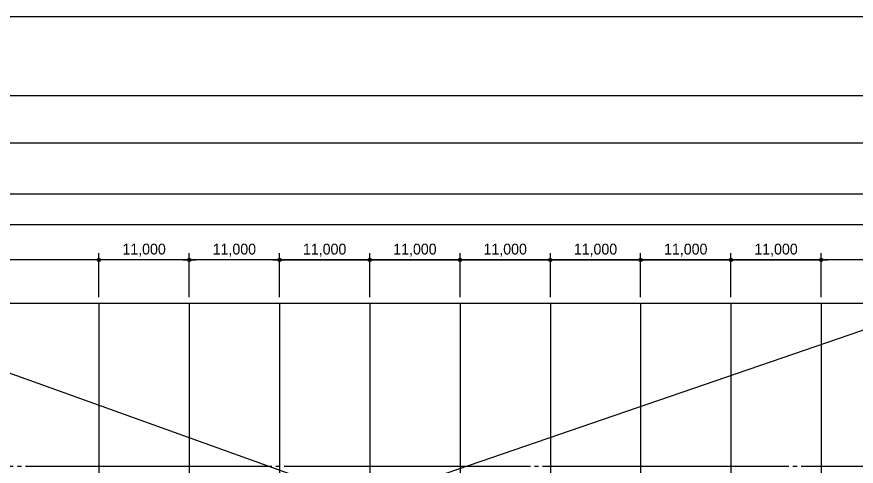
# Model space of a CAD drawing. Extents: x 152195838 to 323921156, y 365159662 to 730681027.
# Drawn here: x 160607357 to 160709640, y 365342563 to 365397262 of the extents above; entities that cross this region are included whole.
import ezdxf

# ---------------------------------------------------------------- set-up
doc = ezdxf.new("R2010")
doc.units = 0
doc.header["$MEASUREMENT"] = 0
doc.linetypes.add('CEN', pattern=[63, 60, -1, 1, -1])
doc.layers.get('0').update_dxf_attribs({"linetype": 'CONTINUOUS'})
doc.layers.get('Defpoints').update_dxf_attribs({"linetype": 'CONTINUOUS'})
doc.layers.add('4A.TEC CEN', color=1, linetype='CEN')
doc.layers.add('ELE', color=4, linetype='CONTINUOUS')
doc.layers.add('DEFPOINT', color=135, linetype='CONTINUOUS', plot=False)
doc.styles.add('돋움', font='')
doc.styles.get('돋움').set_extended_font_data('돋움')
doc.dimstyles.new('DIM_600(외부치수)', dxfattribs={"dimscale": 400, "dimtxt": 3.3, "dimasz": 1, "dimexe": 2, "dimexo": 2, "dimgap": 1, "dimtad": 1, "dimdec": 0, "dimdsep": 46, "dimlunit": 6, "dimtxsty": '돋움', "dimblk1": 'DIMDOT', "dimblk2": 'DIMDOT', "dimsah": 1, "dimcen": 2.5, "dimdle": 1.5, "dimclrd": 8, "dimclre": 8, "dimclrt": 3, "dimadec": 0, "dimazin": 0, "dimtfac": 1, "dimtdec": 0, "dimtix": 1, "dimtmove": 2, "dimatfit": 3, "dimldrblk": 'DIMDOT', "dimfxl": 1, "dimtvp": 1, "dimtolj": 1, "dimtzin": 0, "dimarcsym": 0})

# ---------------------------------------------------------------- blocks, each defined once
blk = doc.blocks.new('zw$44AB')
at = {"layer": 'DEFPOINT'}
for points in [[(194981, 0), (0, 0), (0, -66825), (194981, -66825)], [(11458, -66825), (194981, -66825), (194981, -4637), (11458, -4637)], [(14258, -66825), (194981, -66825), (194981, -7437), (14258, -7437)], [(17458, -66825), (194981, -66825), (194981, -10637), (17458, -10637)], [(21458, -66825), (194981, -66825), (194981, -14637), (21458, -14637)]]:
    blk.add_lwpolyline(points, close=True, dxfattribs=at)
blk = doc.blocks.new('DIMDOT')
at = {"color": 0}
blk.add_line((-2, 0), (2, 0), dxfattribs=at)
for radius in [0.5, 0.25]:
    blk.add_circle((0, 0), radius, dxfattribs=at)
blk = doc.blocks.new('*D128')
at = {"layer": 'DEFPOINT', "color": 8, "lineweight": -2}
for p, q in [((160639370, 365363146), (160639370, 365368479)), ((160650370, 365363146), (160650370, 365368479)), ((160639770, 365367679), (160649970, 365367679))]:
    blk.add_line(p, q, dxfattribs=at)
at = {"layer": 'Defpoints', "color": 0}
for p in [(160650370, 365367679), (160639370, 365362346), (160650370, 365362346)]:
    blk.add_point(p, dxfattribs=at)
at = {"layer": 'DEFPOINT', "color": 8, "lineweight": -2, "xscale": 400, "yscale": 400, "zscale": 400, "rotation": 180}
blk.add_blockref('DIMDOT', (160639370, 365367679), dxfattribs=at)
at = {"layer": 'DEFPOINT', "color": 8, "lineweight": -2, "xscale": 400, "yscale": 400, "zscale": 400}
blk.add_blockref('DIMDOT', (160650370, 365367679), dxfattribs=at)
at = {"layer": 'DEFPOINT', "color": 3, "insert": (160644870, 365368865), "char_height": 1320, "attachment_point": 5, "style": '돋움'}
blk.add_mtext('\\A1;11,000', dxfattribs=at)
blk = doc.blocks.new('*D129')
at = {"layer": 'DEFPOINT', "color": 8, "lineweight": -2}
for p, q in [((160650370, 365363146), (160650370, 365368479)), ((160661370, 365363146), (160661370, 365368479)), ((160650770, 365367679), (160660970, 365367679))]:
    blk.add_line(p, q, dxfattribs=at)
at = {"layer": 'Defpoints', "color": 0}
for p in [(160661370, 365367679), (160650370, 365362346), (160661370, 365362346)]:
    blk.add_point(p, dxfattribs=at)
at = {"layer": 'DEFPOINT', "color": 8, "lineweight": -2, "xscale": 400, "yscale": 400, "zscale": 400, "rotation": 180}
blk.add_blockref('DIMDOT', (160650370, 365367679), dxfattribs=at)
at = {"layer": 'DEFPOINT', "color": 8, "lineweight": -2, "xscale": 400, "yscale": 400, "zscale": 400}
blk.add_blockref('DIMDOT', (160661370, 365367679), dxfattribs=at)
at = {"layer": 'DEFPOINT', "color": 3, "insert": (160655870, 365368865), "char_height": 1320, "attachment_point": 5, "style": '돋움'}
blk.add_mtext('\\A1;11,000', dxfattribs=at)
blk = doc.blocks.new('*D130')
at = {"layer": 'DEFPOINT', "color": 8, "lineweight": -2}
for p, q in [((160661370, 365363146), (160661370, 365368479)), ((160672370, 365363146), (160672370, 365368479)), ((160661770, 365367679), (160671970, 365367679))]:
    blk.add_line(p, q, dxfattribs=at)
at = {"layer": 'Defpoints', "color": 0}
for p in [(160672370, 365367679), (160661370, 365362346), (160672370, 365362346)]:
    blk.add_point(p, dxfattribs=at)
at = {"layer": 'DEFPOINT', "color": 8, "lineweight": -2, "xscale": 400, "yscale": 400, "zscale": 400, "rotation": 180}
blk.add_blockref('DIMDOT', (160661370, 365367679), dxfattribs=at)
at = {"layer": 'DEFPOINT', "color": 8, "lineweight": -2, "xscale": 400, "yscale": 400, "zscale": 400}
blk.add_blockref('DIMDOT', (160672370, 365367679), dxfattribs=at)
at = {"layer": 'DEFPOINT', "color": 3, "insert": (160666870, 365368865), "char_height": 1320, "attachment_point": 5, "style": '돋움'}
blk.add_mtext('\\A1;11,000', dxfattribs=at)
blk = doc.blocks.new('*D131')
at = {"layer": 'DEFPOINT', "color": 8, "lineweight": -2}
for p, q in [((160672370, 365363146), (160672370, 365368479)), ((160683370, 365363146), (160683370, 365368479)), ((160672770, 365367679), (160682970, 365367679))]:
    blk.add_line(p, q, dxfattribs=at)
at = {"layer": 'Defpoints', "color": 0}
for p in [(160683370, 365367679), (160672370, 365362346), (160683370, 365362346)]:
    blk.add_point(p, dxfattribs=at)
at = {"layer": 'DEFPOINT', "color": 8, "lineweight": -2, "xscale": 400, "yscale": 400, "zscale": 400, "rotation": 180}
blk.add_blockref('DIMDOT', (160672370, 365367679), dxfattribs=at)
at = {"layer": 'DEFPOINT', "color": 8, "lineweight": -2, "xscale": 400, "yscale": 400, "zscale": 400}
blk.add_blockref('DIMDOT', (160683370, 365367679), dxfattribs=at)
at = {"layer": 'DEFPOINT', "color": 3, "insert": (160677870, 365368865), "char_height": 1320, "attachment_point": 5, "style": '돋움'}
blk.add_mtext('\\A1;11,000', dxfattribs=at)
blk = doc.blocks.new('*D132')
at = {"layer": 'DEFPOINT', "color": 8, "lineweight": -2}
for p, q in [((160683370, 365363146), (160683370, 365368479)), ((160694370, 365363146), (160694370, 365368479)), ((160683770, 365367679), (160693970, 365367679))]:
    blk.add_line(p, q, dxfattribs=at)
at = {"layer": 'Defpoints', "color": 0}
for p in [(160694370, 365367679), (160683370, 365362346), (160694370, 365362346)]:
    blk.add_point(p, dxfattribs=at)
at = {"layer": 'DEFPOINT', "color": 8, "lineweight": -2, "xscale": 400, "yscale": 400, "zscale": 400, "rotation": 180}
blk.add_blockref('DIMDOT', (160683370, 365367679), dxfattribs=at)
at = {"layer": 'DEFPOINT', "color": 8, "lineweight": -2, "xscale": 400, "yscale": 400, "zscale": 400}
blk.add_blockref('DIMDOT', (160694370, 365367679), dxfattribs=at)
at = {"layer": 'DEFPOINT', "color": 3, "insert": (160688870, 365368865), "char_height": 1320, "attachment_point": 5, "style": '돋움'}
blk.add_mtext('\\A1;11,000', dxfattribs=at)
blk = doc.blocks.new('*D133')
at = {"layer": 'DEFPOINT', "color": 8, "lineweight": -2}
for p, q in [((160628370, 365363146), (160628370, 365368479)), ((160639370, 365363146), (160639370, 365368479)), ((160638970, 365367679), (160628770, 365367679))]:
    blk.add_line(p, q, dxfattribs=at)
at = {"layer": 'Defpoints', "color": 0}
for p in [(160628370, 365367679), (160628370, 365362346), (160639370, 365362346)]:
    blk.add_point(p, dxfattribs=at)
at = {"layer": 'DEFPOINT', "color": 8, "lineweight": -2, "xscale": 400, "yscale": 400, "zscale": 400, "rotation": 180}
blk.add_blockref('DIMDOT', (160628370, 365367679), dxfattribs=at)
at = {"layer": 'DEFPOINT', "color": 8, "lineweight": -2, "xscale": 400, "yscale": 400, "zscale": 400}
blk.add_blockref('DIMDOT', (160639370, 365367679), dxfattribs=at)
at = {"layer": 'DEFPOINT', "color": 3, "insert": (160633870, 365368865), "char_height": 1320, "attachment_point": 5, "style": '돋움'}
blk.add_mtext('\\A1;11,000', dxfattribs=at)
blk = doc.blocks.new('*D134')
at = {"layer": 'DEFPOINT', "color": 8, "lineweight": -2}
for p, q in [((160617370, 365363146), (160617370, 365368479)), ((160628370, 365363146), (160628370, 365368479)), ((160627970, 365367679), (160617770, 365367679))]:
    blk.add_line(p, q, dxfattribs=at)
at = {"layer": 'Defpoints', "color": 0}
for p in [(160617370, 365367679), (160617370, 365362346), (160628370, 365362346)]:
    blk.add_point(p, dxfattribs=at)
at = {"layer": 'DEFPOINT', "color": 8, "lineweight": -2, "xscale": 400, "yscale": 400, "zscale": 400, "rotation": 180}
blk.add_blockref('DIMDOT', (160617370, 365367679), dxfattribs=at)
at = {"layer": 'DEFPOINT', "color": 8, "lineweight": -2, "xscale": 400, "yscale": 400, "zscale": 400}
blk.add_blockref('DIMDOT', (160628370, 365367679), dxfattribs=at)
at = {"layer": 'DEFPOINT', "color": 3, "insert": (160622870, 365368865), "char_height": 1320, "attachment_point": 5, "style": '돋움'}
blk.add_mtext('\\A1;11,000', dxfattribs=at)
blk = doc.blocks.new('*D135')
at = {"layer": 'DEFPOINT', "color": 8, "lineweight": -2}
for p, q in [((160694370, 365363146), (160694370, 365368479)), ((160705370, 365363146), (160705370, 365368479)), ((160694770, 365367679), (160704970, 365367679))]:
    blk.add_line(p, q, dxfattribs=at)
at = {"layer": 'Defpoints', "color": 0}
for p in [(160705370, 365367679), (160694370, 365362346), (160705370, 365362346)]:
    blk.add_point(p, dxfattribs=at)
at = {"layer": 'DEFPOINT', "color": 8, "lineweight": -2, "xscale": 400, "yscale": 400, "zscale": 400, "rotation": 180}
blk.add_blockref('DIMDOT', (160694370, 365367679), dxfattribs=at)
at = {"layer": 'DEFPOINT', "color": 8, "lineweight": -2, "xscale": 400, "yscale": 400, "zscale": 400}
blk.add_blockref('DIMDOT', (160705370, 365367679), dxfattribs=at)
at = {"layer": 'DEFPOINT', "color": 3, "insert": (160699870, 365368865), "char_height": 1320, "attachment_point": 5, "style": '돋움'}
blk.add_mtext('\\A1;11,000', dxfattribs=at)

msp = doc.modelspace()

# ---------------------------------------------------------------- linework, layer by layer
at = {"layer": '4A.TEC CEN', "color": 8, "ltscale": 500}
for p, q in [((160617370.07, 365362346.04), (160617370.07, 365292761.87)), ((160628370.07, 365362346.04), (160628370.07, 365292761.87)), ((160639370.07, 365362346.04), (160639370.07, 365292761.87)), ((160650370.07, 365362346.04), (160650370.07, 365292761.87)), ((160661370.07, 365362346.04), (160661370.07, 365292761.87)), ((160672370.07, 365362346.04), (160672370.07, 365292761.87)), ((160683370.07, 365362346.04), (160683370.07, 365292761.87)), ((160694370.07, 365362346.04), (160694370.07, 365292761.87)), ((160705370.07, 365362346.04), (160705370.07, 365305913.33)), ((160545434.12, 365342563.33), (160776798.99, 365342563.33))]:
    msp.add_line(p, q, dxfattribs=at)
at = {"layer": 'DEFPOINT', "color": 5}
msp.add_lwpolyline([(160505065.66, 365159661.87), (160841065.66, 365159661.87), (160841065.66, 365397261.87), (160505065.66, 365397261.87)], close=True, dxfattribs=at)
at = {"layer": 'DEFPOINT'}
msp.add_lwpolyline([(160802065.66, 365387661.87), (160512465.66, 365387661.87), (160512465.66, 365169661.87), (160802065.66, 365169661.87)], close=True, dxfattribs=at)
at = {"layer": 'ELE', "flags": 128}
for points in [[(160512465.66, 365387661.87), (160776798.99, 365292761.87)], [(160516824.08, 365292761.87), (160776798.99, 365381861.87)]]:
    msp.add_lwpolyline(points, dxfattribs=at)

# ---------------------------------------------------------------- block references
at = {"layer": 'DEFPOINT', "xscale": 1.333333333333333, "yscale": 1.333333333333333, "zscale": 1.333333333333333}
msp.add_blockref('zw$44AB', (160516824.08, 365381861.87), dxfattribs=at)

# ---------------------------------------------------------------- dimensions: what is measured, and where the dimension line sits
at = {"layer": 'DEFPOINT'}
for base, p1, p2, picture, middle in [((160617370.07, 365367679.37, 208125), (160628370.07, 365362346.04, 208125), (160617370.07, 365362346.04), '*D134', (160622870.07, 365368865.04, 208125)), ((160628370.07, 365367679.37), (160639370.07, 365362346.04), (160628370.07, 365362346.04), '*D133', (160633870.07, 365368865.04))]:
    dim = msp.add_linear_dim(base=base, p1=p1, p2=p2, dimstyle='DIM_600(외부치수)', override={"dimdec": 1, "dimtxsty": '돋움', "dimblk1": 'DIMDOT', "dimblk2": 'DIMDOT'}, dxfattribs=at)
    dim.commit()
    dim.dimension.update_dxf_attribs({"geometry": picture, "text_midpoint": middle})
for base, p1, p2, picture, middle in [((160650370.07, 365367679.37), (160639370.07, 365362346.04), (160650370.07, 365362346.04), '*D128', (160644870.07, 365368865.04)), ((160661370.07, 365367679.37), (160650370.07, 365362346.04), (160661370.07, 365362346.04), '*D129', (160655870.07, 365368865.04)), ((160672370.07, 365367679.37), (160661370.07, 365362346.04), (160672370.07, 365362346.04), '*D130', (160666870.07, 365368865.04)), ((160683370.07, 365367679.37), (160672370.07, 365362346.04), (160683370.07, 365362346.04), '*D131', (160677870.07, 365368865.04)), ((160694370.07, 365367679.37), (160683370.07, 365362346.04), (160694370.07, 365362346.04), '*D132', (160688870.07, 365368865.04)), ((160705370.07, 365367679.37), (160694370.07, 365362346.04), (160705370.07, 365362346.04), '*D135', (160699870.07, 365368865.04))]:
    dim = msp.add_linear_dim(base=base, p1=p1, p2=p2, angle=180, dimstyle='DIM_600(외부치수)', override={"dimdec": 1, "dimtxsty": '돋움', "dimblk1": 'DIMDOT', "dimblk2": 'DIMDOT'}, dxfattribs=at)
    dim.commit()
    dim.dimension.update_dxf_attribs({"geometry": picture, "text_midpoint": middle})

doc.saveas('drawing.dxf')
